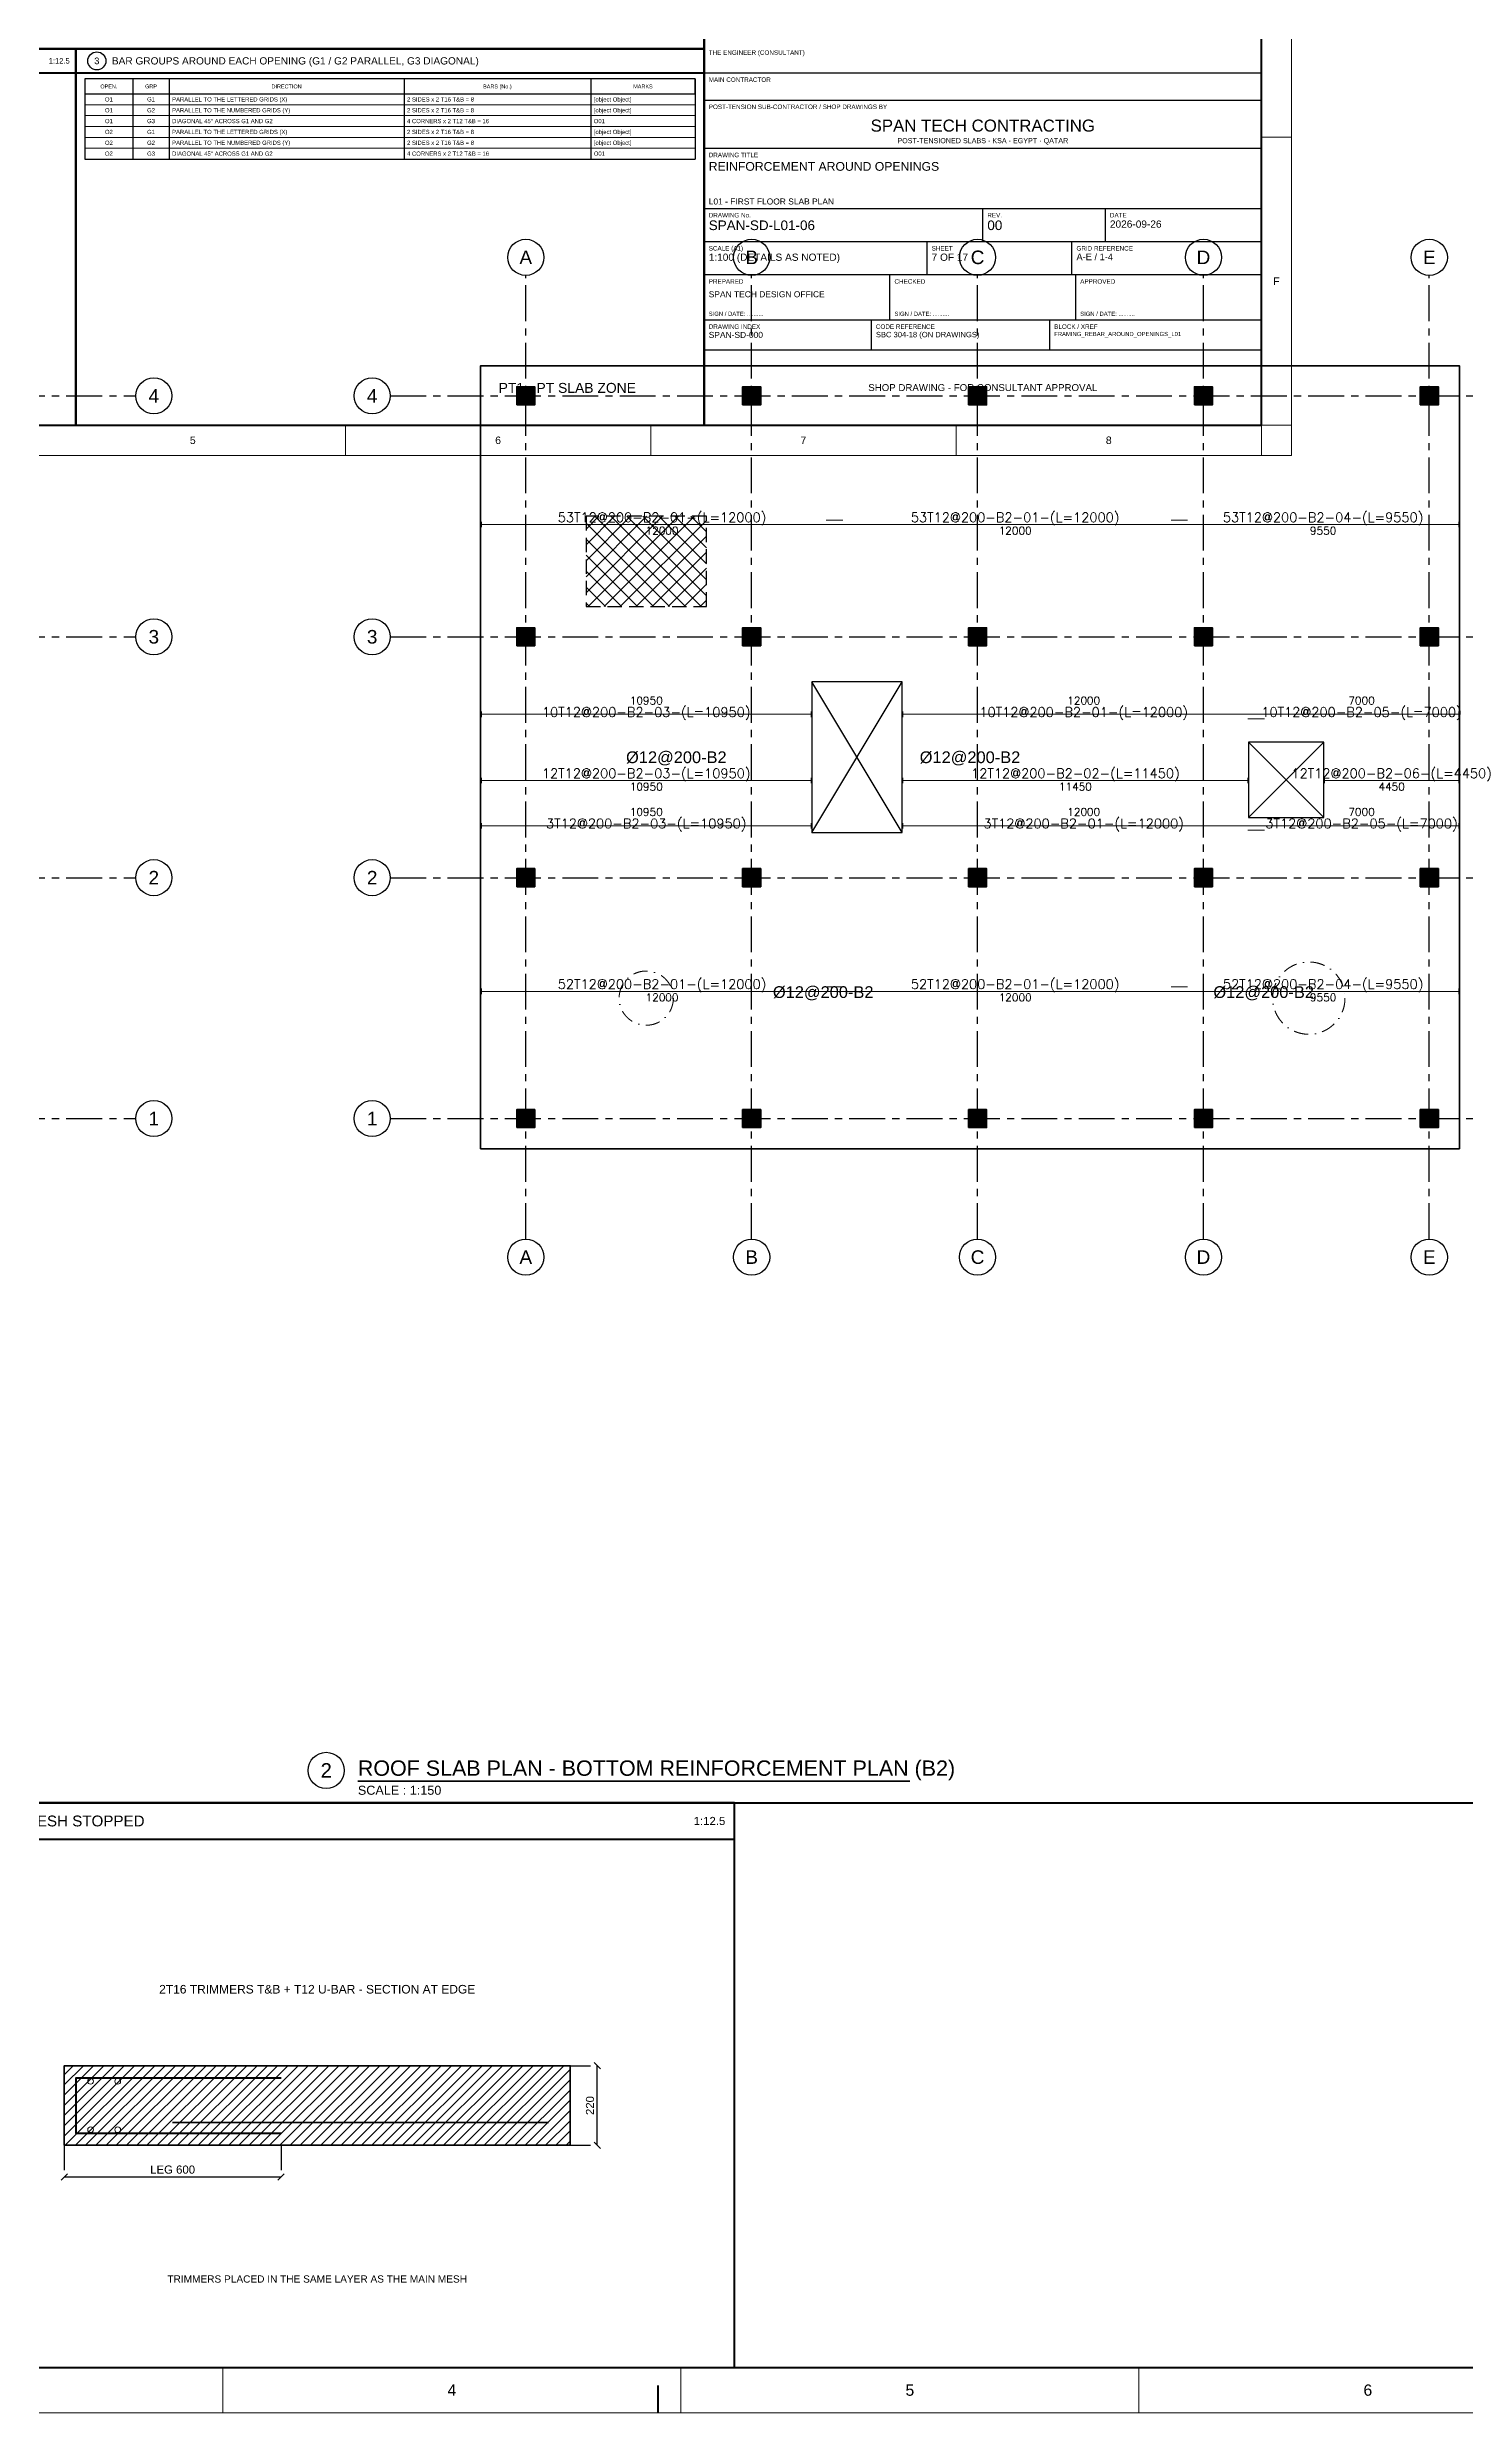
# Model space of a CAD drawing. Header units: millimetres. Extents: x 0 to 396150, y -260000 to 91864.
# Drawn here: x 222789 to 269849, y -130000 to -51450 of the extents above; entities that cross this region are included whole.
import ezdxf
from ezdxf.enums import TextEntityAlignment as Align

# ---------------------------------------------------------------- set-up
doc = ezdxf.new("R2010")
doc.units = ezdxf.units.MM
doc.header["$LTSCALE"] = 37.5
for name, pattern in [('CENTER', [50.8, 31.75, -6.35, 6.35, -6.35]), ('DASHDOT', [25.4, 12.7, -6.35, 0, -6.35]), ('DASHED', [19.05, 12.7, -6.35])]:
    doc.linetypes.add(name, pattern=pattern)
doc.layers.get('0').update_dxf_attribs({"linetype": 'CONTINUOUS'})
for name, color, linetype in [('SPAN-CALLOUT', 3, 'CONTINUOUS'), ('SPAN-COL-HATCH', 8, 'CONTINUOUS'), ('SPAN-DETAIL', 7, 'CONTINUOUS'), ('SPAN-DETAIL-HATCH', 8, 'CONTINUOUS'), ('SPAN-DIM', 8, 'CONTINUOUS'), ('SPAN-GRID', 8, 'CENTER'), ('SPAN-GRID-BUBBLE', 8, 'CONTINUOUS'), ('SPAN-OPENING', 6, 'CONTINUOUS'), ('SPAN-PT-ZONE', 4, 'DASHDOT'), ('SPAN-RB-MESH', 4, 'CONTINUOUS'), ('SPAN-RB-TEXT', 7, 'CONTINUOUS'), ('SPAN-SHEET-NOTES', 7, 'CONTINUOUS'), ('SPAN-SHEET-SCHEDULE', 7, 'CONTINUOUS'), ('SPAN-SHEET-SCHEDULE-TEXT', 7, 'CONTINUOUS'), ('SPAN-SHEET-TEXT', 2, 'CONTINUOUS'), ('SPAN-TEXT', 7, 'CONTINUOUS'), ('SPAN-VOID', 30, 'DASHED'), ('SPAN-VOID-HATCH', 30, 'CONTINUOUS')]:
    doc.layers.add(name, color=color, linetype=linetype)
for name, color, linetype, lineweight in [('SPAN-COL', 7, 'CONTINUOUS', 35), ('SPAN-RB-B2', 6, 'CONTINUOUS', 20), ('SPAN-RB-BOT', 1, 'CONTINUOUS', 20), ('SPAN-RB-TRIM', 6, 'CONTINUOUS', 20), ('SPAN-RB-UBAR', 6, 'CONTINUOUS', 20), ('SPAN-SHEET-FRAME', 7, 'CONTINUOUS', 50), ('SPAN-SHEET-TITLE', 7, 'CONTINUOUS', 25), ('SPAN-SLAB-EDGE', 3, 'CONTINUOUS', 35)]:
    doc.layers.add(name, color=color, linetype=linetype, lineweight=lineweight)
doc.styles.add('SPAN-REBAR', font='romans.shx')
doc.styles.get("Standard").update_dxf_attribs({"font": 'arial.ttf'})

# ---------------------------------------------------------------- blocks, each defined once
blk = doc.blocks.new('FRAMING_REBAR_AROUND_OPENINGS_L01')
at = {"layer": 'SPAN-CALLOUT'}
blk.add_circle((44433.333333, 13100), 300, dxfattribs=at)
at = {"layer": 'SPAN-SHEET-FRAME'}
for p, q in [((64600, 1000), (64600, 58400)), ((2000, 13500), (64600, 13500)), ((22866.666667, 12700), (43733.333333, 12700)), ((43733.333333, 12700), (64600, 12700))]:
    blk.add_line(p, q, dxfattribs=at)
at = {"layer": 'SPAN-SHEET-FRAME', "lineweight": 13}
for p, q in [((83100, 10566.666667), (84100, 10566.666667)), ((52687.5, 0), (52687.5, 1000)), ((62825, 0), (62825, 1000)), ((72962.5, 0), (72962.5, 1000)), ((83100, 0), (83100, 1000)), ((83100, 1000), (84100, 1000))]:
    blk.add_line(p, q, dxfattribs=at)
blk.add_lwpolyline([(0, 0), (84100, 0), (84100, 59400), (0, 59400)], close=True, dxfattribs=at)
at = {"layer": 'SPAN-SHEET-FRAME'}
for points in [[(2000, 1000), (83100, 1000), (83100, 58400), (2000, 58400)], [(22866.666667, 1000), (43733.333333, 1000), (43733.333333, 13500), (22866.666667, 13500)], [(43733.333333, 1000), (64600, 1000), (64600, 13500), (43733.333333, 13500)]]:
    blk.add_lwpolyline(points, close=True, dxfattribs=at)
at = {"layer": 'SPAN-SHEET-SCHEDULE'}
for p, q in [((44033.333333, 12500), (44033.333333, 9840)), ((45633.333333, 12500), (45633.333333, 9840)), ((46833.333333, 12500), (46833.333333, 9840)), ((54633.333333, 12500), (54633.333333, 9840)), ((60833.333333, 12500), (60833.333333, 9840)), ((64300, 12500), (64300, 9840)), ((44033.333333, 9840), (64300, 9840))]:
    blk.add_line(p, q, dxfattribs=at)
at = {"layer": 'SPAN-SHEET-SCHEDULE', "lineweight": 5}
for p, q in [((44033.333333, 11640), (64300, 11640)), ((44033.333333, 11280), (64300, 11280)), ((44033.333333, 10920), (64300, 10920)), ((44033.333333, 10560), (64300, 10560)), ((44033.333333, 10200), (64300, 10200)), ((44033.333333, 9840), (64300, 9840))]:
    blk.add_line(p, q, dxfattribs=at)
at = {"layer": 'SPAN-SHEET-SCHEDULE'}
blk.add_lwpolyline([(44033.333333, 12000), (64300, 12000), (64300, 12500), (44033.333333, 12500)], close=True, dxfattribs=at)
at = {"layer": 'SPAN-SHEET-TITLE'}
for p, q in [((64600, 12700), (83100, 12700)), ((64600, 11800), (83100, 11800)), ((64600, 10200), (83100, 10200)), ((64600, 8200), (83100, 8200)), ((73850, 7100), (73850, 8200)), ((77920, 7100), (77920, 8200)), ((64600, 7100), (83100, 7100)), ((72000, 6000), (72000, 7100)), ((76810, 6000), (76810, 7100)), ((64600, 6000), (83100, 6000)), ((70766.666667, 4500), (70766.666667, 6000)), ((76933.333333, 4500), (76933.333333, 6000)), ((64600, 4500), (83100, 4500)), ((70150, 3500), (70150, 4500)), ((76070, 3500), (76070, 4500)), ((64600, 3500), (83100, 3500))]:
    blk.add_line(p, q, dxfattribs=at)
at = {"layer": 'SPAN-SHEET-TITLE', "lineweight": 50}
blk.add_lwpolyline([(64600, 1000), (83100, 1000), (83100, 16000), (64600, 16000)], close=True, dxfattribs=at)
at = {"layer": 'SPAN-CALLOUT'}
blk.add_text('3', height=220, dxfattribs=at).set_placement((44433.333333, 13100), align=Align.MIDDLE_CENTER)
at = {"layer": 'SPAN-SHEET-FRAME'}
for s, p in [('F', (83600, 5783.333333)), ('5', (47618.75, 500)), ('6', (57756.25, 500)), ('7', (67893.75, 500)), ('8', (78031.25, 500))]:
    blk.add_text(s, height=250, dxfattribs=at).set_placement(p, align=Align.MIDDLE_CENTER)
at = {"layer": 'SPAN-SHEET-SCHEDULE-TEXT'}
for s, height, p in [('OPEN.', 130, (44833.333333, 12250)), ('O1', 140, (44833.333333, 11820)), ('GRP', 130, (46233.333333, 12250)), ('G1', 140, (46233.333333, 11820)), ('DIRECTION', 130, (50733.333333, 12250)), ('BARS (No.)', 130, (57733.333333, 12250)), ('MARKS', 130, (62566.666667, 12250)), ('O1', 140, (44833.333333, 11460)), ('O1', 140, (44833.333333, 11100)), ('G2', 140, (46233.333333, 11460)), ('G3', 140, (46233.333333, 11100)), ('O2', 140, (44833.333333, 10740)), ('O2', 140, (44833.333333, 10380)), ('G1', 140, (46233.333333, 10740)), ('G2', 140, (46233.333333, 10380)), ('O2', 140, (44833.333333, 10020)), ('G3', 140, (46233.333333, 10020))]:
    blk.add_text(s, height=height, dxfattribs=at).set_placement(p, align=Align.MIDDLE_CENTER)
for s, p in [('PARALLEL TO THE LETTERED GRIDS (X)', (46933.333333, 11820)), ('2 SIDES x 2 T16 T&B = 8', (54733.333333, 11820)), ('[object Object]', (60933.333333, 11820)), ('PARALLEL TO THE NUMBERED GRIDS (Y)', (46933.333333, 11460)), ('DIAGONAL 45° ACROSS G1 AND G2', (46933.333333, 11100)), ('4 CORNERS x 2 T12 T&B = 16', (54733.333333, 11100)), ('2 SIDES x 2 T16 T&B = 8', (54733.333333, 11460)), ('O01', (60933.333333, 11100)), ('[object Object]', (60933.333333, 11460)), ('PARALLEL TO THE LETTERED GRIDS (X)', (46933.333333, 10740)), ('PARALLEL TO THE NUMBERED GRIDS (Y)', (46933.333333, 10380)), ('2 SIDES x 2 T16 T&B = 8', (54733.333333, 10740)), ('2 SIDES x 2 T16 T&B = 8', (54733.333333, 10380)), ('[object Object]', (60933.333333, 10740)), ('[object Object]', (60933.333333, 10380)), ('DIAGONAL 45° ACROSS G1 AND G2', (46933.333333, 10020)), ('4 CORNERS x 2 T12 T&B = 16', (54733.333333, 10020)), ('O01', (60933.333333, 10020))]:
    blk.add_text(s, height=140, dxfattribs=at).set_placement(p, align=Align.MIDDLE_LEFT)
at = {"layer": 'SPAN-SHEET-TEXT'}
blk.add_text('BAR GROUPS AROUND EACH OPENING (G1 / G2 PARALLEL, G3 DIAGONAL)', height=240, dxfattribs=at).set_placement((44933.333333, 13100), align=Align.MIDDLE_LEFT)
for s, height, p in [('SPAN TECH CONTRACTING', 400, (73850, 10950)), ('SHOP DRAWING - FOR CONSULTANT APPROVAL', 230, (73850, 2250))]:
    blk.add_text(s, height=height, dxfattribs=at).set_placement(p, align=Align.MIDDLE_CENTER)
for s, height, p in [('REINFORCEMENT AROUND OPENINGS', 290, (64750, 9450)), ('SPAN-SD-L01-06', 320, (64750, 7480)), ('00', 320, (74000, 7480)), ('2026-09-26', 240, (78070, 7560)), ('1:100 (DETAILS AS NOTED)', 240, (64750, 6460)), ('7 OF 17', 240, (72150, 6460)), ('A-E / 1-4', 220, (76960, 6480)), ('SPAN TECH DESIGN OFFICE', 200, (64750, 5250)), ('SPAN-SD-000', 200, (64750, 3900)), ('SBC 304-18 (ON DRAWINGS)', 180, (70300, 3920)), ('FRAMING_REBAR_AROUND_OPENINGS_L01', 140, (76220, 3960))]:
    blk.add_text(s, height=height, dxfattribs=at).set_placement(p)
at = {"layer": 'SPAN-SHEET-TITLE'}
for s, height, p in [('THE ENGINEER (CONSULTANT)', 150, (64750, 13300)), ('MAIN CONTRACTOR', 150, (64750, 12400)), ('POST-TENSION SUB-CONTRACTOR / SHOP DRAWINGS BY', 150, (64750, 11500)), ('DRAWING TITLE', 150, (64750, 9900)), ('DRAWING No.', 150, (64750, 7900)), ('L01 - FIRST FLOOR SLAB PLAN', 200, (64750, 8330)), ('REV.', 150, (74000, 7900)), ('DATE', 150, (78070, 7900)), ('SCALE (A1)', 150, (64750, 6800)), ('SHEET', 150, (72150, 6800)), ('GRID REFERENCE', 150, (76960, 6800)), ('PREPARED', 150, (64750, 5700)), ('CHECKED', 150, (70916.666667, 5700)), ('APPROVED', 150, (77083.333333, 5700)), ('SIGN / DATE: ..........', 140, (64750, 4630)), ('SIGN / DATE: ..........', 140, (70916.666667, 4630)), ('SIGN / DATE: ..........', 140, (77083.333333, 4630)), ('DRAWING INDEX', 150, (64750, 4200)), ('CODE REFERENCE', 150, (70300, 4200)), ('BLOCK / XREF', 150, (76220, 4200))]:
    blk.add_text(s, height=height, dxfattribs=at).set_placement(p)
blk.add_text('1:12.5', height=180, dxfattribs=at).set_placement((43533.333333, 13100), align=Align.MIDDLE_RIGHT)
blk.add_text('POST-TENSIONED SLABS · KSA · EGYPT · QATAR', height=170, dxfattribs=at).set_placement((73850, 10450), align=Align.MIDDLE_CENTER)
blk = doc.blocks.new('FRAMING_REBAR_SLAB_PT_BOTTOM_L02')
at = {"layer": 'SPAN-COL-HATCH'}
h = blk.add_hatch(color=256, dxfattribs=at)
h.dxf.hatch_style = 1
h.paths.add_polyline_path([(58375, 66675), (58975, 66675), (58975, 67275), (58375, 67275)])
h = blk.add_hatch(color=256, dxfattribs=at)
h.dxf.hatch_style = 1
h.paths.add_polyline_path([(65875, 66675), (66475, 66675), (66475, 67275), (65875, 67275)])
h = blk.add_hatch(color=256, dxfattribs=at)
h.dxf.hatch_style = 1
h.paths.add_polyline_path([(73375, 66675), (73975, 66675), (73975, 67275), (73375, 67275)])
h = blk.add_hatch(color=256, dxfattribs=at)
h.dxf.hatch_style = 1
h.paths.add_polyline_path([(80875, 66675), (81475, 66675), (81475, 67275), (80875, 67275)])
h = blk.add_hatch(color=256, dxfattribs=at)
h.dxf.hatch_style = 1
h.paths.add_polyline_path([(88375, 66675), (88975, 66675), (88975, 67275), (88375, 67275)])
h = blk.add_hatch(color=256, dxfattribs=at)
h.dxf.hatch_style = 1
h.paths.add_polyline_path([(58375, 58675), (58975, 58675), (58975, 59275), (58375, 59275)])
h = blk.add_hatch(color=256, dxfattribs=at)
h.dxf.hatch_style = 1
h.paths.add_polyline_path([(65875, 58675), (66475, 58675), (66475, 59275), (65875, 59275)])
h = blk.add_hatch(color=256, dxfattribs=at)
h.dxf.hatch_style = 1
h.paths.add_polyline_path([(73375, 58675), (73975, 58675), (73975, 59275), (73375, 59275)])
h = blk.add_hatch(color=256, dxfattribs=at)
h.dxf.hatch_style = 1
h.paths.add_polyline_path([(80875, 58675), (81475, 58675), (81475, 59275), (80875, 59275)])
h = blk.add_hatch(color=256, dxfattribs=at)
h.dxf.hatch_style = 1
h.paths.add_polyline_path([(88375, 58675), (88975, 58675), (88975, 59275), (88375, 59275)])
h = blk.add_hatch(color=256, dxfattribs=at)
h.dxf.hatch_style = 1
h.paths.add_polyline_path([(58375, 50675), (58975, 50675), (58975, 51275), (58375, 51275)])
h = blk.add_hatch(color=256, dxfattribs=at)
h.dxf.hatch_style = 1
h.paths.add_polyline_path([(65875, 50675), (66475, 50675), (66475, 51275), (65875, 51275)])
h = blk.add_hatch(color=256, dxfattribs=at)
h.dxf.hatch_style = 1
h.paths.add_polyline_path([(73375, 50675), (73975, 50675), (73975, 51275), (73375, 51275)])
h = blk.add_hatch(color=256, dxfattribs=at)
h.dxf.hatch_style = 1
h.paths.add_polyline_path([(80875, 50675), (81475, 50675), (81475, 51275), (80875, 51275)])
h = blk.add_hatch(color=256, dxfattribs=at)
h.dxf.hatch_style = 1
h.paths.add_polyline_path([(88375, 50675), (88975, 50675), (88975, 51275), (88375, 51275)])
h = blk.add_hatch(color=256, dxfattribs=at)
h.dxf.hatch_style = 1
h.paths.add_polyline_path([(58375, 42675), (58975, 42675), (58975, 43275), (58375, 43275)])
h = blk.add_hatch(color=256, dxfattribs=at)
h.dxf.hatch_style = 1
h.paths.add_polyline_path([(65875, 42675), (66475, 42675), (66475, 43275), (65875, 43275)])
h = blk.add_hatch(color=256, dxfattribs=at)
h.dxf.hatch_style = 1
h.paths.add_polyline_path([(73375, 42675), (73975, 42675), (73975, 43275), (73375, 43275)])
h = blk.add_hatch(color=256, dxfattribs=at)
h.dxf.hatch_style = 1
h.paths.add_polyline_path([(80875, 42675), (81475, 42675), (81475, 43275), (80875, 43275)])
h = blk.add_hatch(color=256, dxfattribs=at)
h.dxf.hatch_style = 1
h.paths.add_polyline_path([(88375, 42675), (88975, 42675), (88975, 43275), (88375, 43275)])
at = {"layer": 'SPAN-DETAIL-HATCH'}
h = blk.add_hatch(dxfattribs=at)
h.set_pattern_fill('ANSI31', color=256, scale=75.5906)
h.paths.add_polyline_path([(43350, 8880), (60150, 8880), (60150, 11520), (43350, 11520)])
at = {"layer": 'SPAN-VOID-HATCH'}
h = blk.add_hatch(dxfattribs=at)
h.set_pattern_fill('ANSI37', color=256, scale=118.11)
h.paths.add_polyline_path([(60675, 59975), (64675, 59975), (64675, 62975), (60675, 62975)])
at = {"layer": 'SPAN-CALLOUT'}
blk.add_circle((52050, 21330), 600, dxfattribs=at)
at = {"layer": 'SPAN-COL'}
for points in [[(58375, 66675), (58975, 66675), (58975, 67275), (58375, 67275)], [(65875, 66675), (66475, 66675), (66475, 67275), (65875, 67275)], [(73375, 66675), (73975, 66675), (73975, 67275), (73375, 67275)], [(80875, 66675), (81475, 66675), (81475, 67275), (80875, 67275)], [(88375, 66675), (88975, 66675), (88975, 67275), (88375, 67275)], [(58375, 58675), (58975, 58675), (58975, 59275), (58375, 59275)], [(65875, 58675), (66475, 58675), (66475, 59275), (65875, 59275)], [(73375, 58675), (73975, 58675), (73975, 59275), (73375, 59275)], [(80875, 58675), (81475, 58675), (81475, 59275), (80875, 59275)], [(88375, 58675), (88975, 58675), (88975, 59275), (88375, 59275)], [(58375, 50675), (58975, 50675), (58975, 51275), (58375, 51275)], [(65875, 50675), (66475, 50675), (66475, 51275), (65875, 51275)], [(73375, 50675), (73975, 50675), (73975, 51275), (73375, 51275)], [(80875, 50675), (81475, 50675), (81475, 51275), (80875, 51275)], [(88375, 50675), (88975, 50675), (88975, 51275), (88375, 51275)], [(58375, 42675), (58975, 42675), (58975, 43275), (58375, 43275)], [(65875, 42675), (66475, 42675), (66475, 43275), (65875, 43275)], [(73375, 42675), (73975, 42675), (73975, 43275), (73375, 43275)], [(80875, 42675), (81475, 42675), (81475, 43275), (80875, 43275)], [(88375, 42675), (88975, 42675), (88975, 43275), (88375, 43275)]]:
    blk.add_lwpolyline(points, close=True, dxfattribs=at)
at = {"layer": 'SPAN-DETAIL', "lineweight": 35}
blk.add_lwpolyline([(43350, 8880), (60150, 8880), (60150, 11520), (43350, 11520)], close=True, dxfattribs=at)
at = {"layer": 'SPAN-DIM'}
for p, q in [((60150, 11520), (60825, 11520)), ((61155, 11415), (60945, 11625)), ((61050, 8880), (61050, 11520)), ((43350, 8880), (43350, 8055)), ((50550, 8880), (50550, 8055)), ((60150, 8880), (60825, 8880)), ((61155, 8775), (60945, 8985)), ((43245, 7725), (43455, 7935)), ((50445, 7725), (50655, 7935)), ((43350, 7830), (50550, 7830))]:
    blk.add_line(p, q, dxfattribs=at)
at = {"layer": 'SPAN-GRID'}
for p, q in [((58675, 38975), (58675, 70975)), ((66175, 38975), (66175, 70975)), ((73675, 38975), (73675, 70975)), ((81175, 38975), (81175, 70975)), ((88675, 38975), (88675, 70975)), ((7225, 66975), (45725, 66975)), ((54175, 66975), (92675, 66975)), ((7225, 58975), (45725, 58975)), ((54175, 58975), (92675, 58975)), ((7225, 50975), (45725, 50975)), ((54175, 50975), (92675, 50975)), ((7225, 42975), (45725, 42975)), ((54175, 42975), (92675, 42975))]:
    blk.add_line(p, q, dxfattribs=at)
at = {"layer": 'SPAN-GRID-BUBBLE'}
for centre in [(58675, 71575), (66175, 71575), (73675, 71575), (81175, 71575), (88675, 71575), (46325, 66975), (53575, 66975), (46325, 58975), (53575, 58975), (46325, 50975), (53575, 50975), (46325, 42975), (53575, 42975), (58675, 38375), (66175, 38375), (73675, 38375), (81175, 38375), (88675, 38375)]:
    blk.add_circle(centre, 600, dxfattribs=at)
at = {"layer": 'SPAN-OPENING'}
for p, q in [((68175, 52475), (71175, 57475)), ((71175, 52475), (68175, 57475)), ((82675, 52975), (85175, 55475)), ((85175, 52975), (82675, 55475))]:
    blk.add_line(p, q, dxfattribs=at)
for points in [[(68175, 52475), (71175, 52475), (71175, 57475), (68175, 57475)], [(82675, 52975), (85175, 52975), (85175, 55475), (82675, 55475)]]:
    blk.add_lwpolyline(points, close=True, dxfattribs=at)
at = {"layer": 'SPAN-PT-ZONE'}
blk.add_lwpolyline([(57175, 41975), (89675, 41975), (89675, 67975), (57175, 67975)], close=True, dxfattribs=at)
at = {"layer": 'SPAN-RB-B2'}
for p, q in [((68650, 62850), (69200, 62850)), ((80100, 62850), (80650, 62850)), ((57200, 62610), (57200, 62790)), ((57200, 62700), (69200, 62700)), ((69200, 62700), (80650, 62700)), ((80650, 62700), (89650, 62700)), ((89650, 62610), (89650, 62790)), ((57200, 56310), (57200, 56490)), ((57200, 56400), (68150, 56400)), ((68150, 56310), (68150, 56490)), ((71200, 56310), (71200, 56490)), ((71200, 56400), (83200, 56400)), ((82650, 56250), (83200, 56250)), ((83200, 56400), (89650, 56400)), ((89650, 56310), (89650, 56490)), ((57200, 54110), (57200, 54290)), ((57200, 54200), (68150, 54200)), ((68150, 54110), (68150, 54290)), ((71200, 54110), (71200, 54290)), ((71200, 54200), (82650, 54200)), ((82650, 54110), (82650, 54290)), ((85200, 54110), (85200, 54290)), ((85200, 54200), (89650, 54200)), ((89650, 54110), (89650, 54290)), ((57200, 52610), (57200, 52790)), ((57200, 52700), (68150, 52700)), ((68150, 52610), (68150, 52790)), ((71200, 52610), (71200, 52790)), ((71200, 52700), (83200, 52700)), ((83200, 52700), (89650, 52700)), ((89650, 52610), (89650, 52790)), ((82650, 52550), (83200, 52550)), ((57200, 47110), (57200, 47290)), ((57200, 47200), (69200, 47200)), ((68650, 47350), (69200, 47350)), ((69200, 47200), (80650, 47200)), ((80100, 47350), (80650, 47350)), ((80650, 47200), (89650, 47200)), ((89650, 47110), (89650, 47290))]:
    blk.add_line(p, q, dxfattribs=at)
at = {"layer": 'SPAN-RB-BOT', "lineweight": 35}
blk.add_line((46950, 9636), (59430, 9636), dxfattribs=at)
at = {"layer": 'SPAN-RB-TRIM'}
for centre in [(44226, 11004), (45126, 11004), (44226, 9396), (45126, 9396)]:
    blk.add_circle(centre, 96, dxfattribs=at)
at = {"layer": 'SPAN-RB-UBAR', "lineweight": 60}
blk.add_lwpolyline([(50550, 9276), (43746, 9276), (43746, 11124), (50550, 11124)], dxfattribs=at)
at = {"layer": 'SPAN-RB-UBAR', "linetype": 'DASHDOT'}
for centre, radius in [((84675, 46975), 1200), ((62675, 46975), 900)]:
    blk.add_circle(centre, radius, dxfattribs=at)
at = {"layer": 'SPAN-SHEET-FRAME'}
for p, q in [((3000, 20250), (96900, 20250)), ((34300, 19050), (65600, 19050)), ((63075, 0), (63075, 900))]:
    blk.add_line(p, q, dxfattribs=at)
at = {"layer": 'SPAN-SHEET-FRAME', "lineweight": 13}
for p, q in [((48618.75, 0), (48618.75, 1500)), ((63825, 0), (63825, 1500)), ((79031.25, 0), (79031.25, 1500))]:
    blk.add_line(p, q, dxfattribs=at)
blk.add_lwpolyline([(0, 0), (126150, 0), (126150, 89100), (0, 89100)], close=True, dxfattribs=at)
at = {"layer": 'SPAN-SHEET-FRAME'}
for points in [[(3000, 1500), (124650, 1500), (124650, 87600), (3000, 87600)], [(34300, 1500), (65600, 1500), (65600, 20250), (34300, 20250)]]:
    blk.add_lwpolyline(points, close=True, dxfattribs=at)
at = {"layer": 'SPAN-SHEET-TITLE', "lineweight": 35}
blk.add_line((53100, 20970), (71430, 20970), dxfattribs=at)
at = {"layer": 'SPAN-SLAB-EDGE', "color": 3}
blk.add_lwpolyline([(57175, 41975), (89675, 41975), (89675, 67975), (57175, 67975)], close=True, dxfattribs=at)
at = {"layer": 'SPAN-VOID'}
blk.add_lwpolyline([(60675, 59975), (64675, 59975), (64675, 62975), (60675, 62975)], close=True, dxfattribs=at)
at = {"layer": 'SPAN-CALLOUT'}
blk.add_text('2', height=480, dxfattribs=at).set_placement((52050, 21330), align=Align.MIDDLE_CENTER)
at = {"layer": 'SPAN-DIM'}
blk.add_text('220', height=270, rotation=90, dxfattribs=at).set_placement((60942, 10200), align=Align.CENTER)
blk.add_text('LEG 600', height=270, dxfattribs=at).set_placement((46950, 7938), align=Align.CENTER)
at = {"layer": 'SPAN-PT-ZONE'}
blk.add_text('PT1 - PT SLAB ZONE', height=330, dxfattribs=at).set_placement((57775, 67075))
at = {"layer": 'SPAN-RB-MESH'}
for p in [(63675, 54975), (73425, 54975), (68550, 47175), (83175, 47175)]:
    blk.add_text('Ø12@200-B2', height=390, dxfattribs=at).set_placement(p, align=Align.MIDDLE_CENTER)
at = {"layer": 'SPAN-RB-TEXT', "style": 'SPAN-REBAR'}
for s, height, p in [('53T12@200-B2-01-(L=12000)', 315, (63200, 62782.5)), ('53T12@200-B2-01-(L=12000)', 315, (74925, 62782.5)), ('53T12@200-B2-04-(L=9550)', 315, (85150, 62782.5)), ('12000', 255, (63200, 62370)), ('12000', 255, (74925, 62370)), ('9550', 255, (85150, 62370)), ('10T12@200-B2-03-(L=10950)', 315, (62675, 56317.5)), ('10950', 255, (62675, 56730)), ('10T12@200-B2-01-(L=12000)', 315, (77200, 56317.5)), ('12000', 255, (77200, 56730)), ('10T12@200-B2-05-(L=7000)', 315, (86425, 56317.5)), ('7000', 255, (86425, 56730)), ('12T12@200-B2-03-(L=10950)', 315, (62675, 54282.5)), ('12T12@200-B2-02-(L=11450)', 315, (76925, 54282.5)), ('12T12@200-B2-06-(L=4450)', 315, (87425, 54282.5)), ('10950', 255, (62675, 53870)), ('11450', 255, (76925, 53870)), ('4450', 255, (87425, 53870)), ('3T12@200-B2-03-(L=10950)', 315, (62675, 52617.5)), ('10950', 255, (62675, 53030)), ('3T12@200-B2-01-(L=12000)', 315, (77200, 52617.5)), ('12000', 255, (77200, 53030)), ('3T12@200-B2-05-(L=7000)', 315, (86425, 52617.5)), ('7000', 255, (86425, 53030)), ('52T12@200-B2-01-(L=12000)', 315, (63200, 47282.5)), ('52T12@200-B2-01-(L=12000)', 315, (74925, 47282.5)), ('52T12@200-B2-04-(L=9550)', 315, (85150, 47282.5)), ('12000', 255, (63200, 46870)), ('12000', 255, (74925, 46870)), ('9550', 255, (85150, 46870))]:
    blk.add_text(s, height=height, dxfattribs=at).set_placement(p, align=Align.CENTER)
at = {"layer": 'SPAN-RB-TEXT'}
blk.add_text('2T16 TRIMMERS T&B + T12 U-BAR - SECTION AT EDGE', height=285, dxfattribs=at).set_placement((51750, 13920), align=Align.CENTER)
at = {"layer": 'SPAN-SHEET-FRAME'}
for s, p in [('4', (56221.88, 750)), ('5', (71428.12, 750)), ('6', (86634.38, 750))]:
    blk.add_text(s, height=375, dxfattribs=at).set_placement(p, align=Align.MIDDLE_CENTER)
at = {"layer": 'SPAN-SHEET-NOTES'}
blk.add_text('TRIMMERS PLACED IN THE SAME LAYER AS THE MAIN MESH', height=240, dxfattribs=at).set_placement((51750, 4320), align=Align.CENTER)
at = {"layer": 'SPAN-SHEET-TEXT'}
blk.add_text('ROOF SLAB PLAN - BOTTOM REINFORCEMENT PLAN (B2)', height=510, dxfattribs=at).set_placement((53100, 21150))
blk.add_text('SECTION AT OPENING - MESH STOPPED', height=360, dxfattribs=at).set_placement((36100, 19650), align=Align.MIDDLE_LEFT)
at = {"layer": 'SPAN-SHEET-TITLE'}
blk.add_text('SCALE : 1:150', height=300, dxfattribs=at).set_placement((53100, 20520))
blk.add_text('1:12.5', height=270, dxfattribs=at).set_placement((65300, 19650), align=Align.MIDDLE_RIGHT)
at = {"layer": 'SPAN-TEXT'}
for s, p in [('A', (58675, 71575)), ('B', (66175, 71575)), ('C', (73675, 71575)), ('D', (81175, 71575)), ('E', (88675, 71575)), ('4', (46325, 66975)), ('4', (53575, 66975)), ('3', (46325, 58975)), ('3', (53575, 58975)), ('2', (46325, 50975)), ('2', (53575, 50975)), ('1', (46325, 42975)), ('1', (53575, 42975)), ('A', (58675, 38375)), ('B', (66175, 38375)), ('C', (73675, 38375)), ('D', (81175, 38375)), ('E', (88675, 38375))]:
    blk.add_text(s, height=450, dxfattribs=at).set_placement(p, align=Align.MIDDLE_CENTER)

msp = doc.modelspace()

# ---------------------------------------------------------------- block references
for name, p in [('FRAMING_REBAR_AROUND_OPENINGS_L01', (180000, -65000)), ('FRAMING_REBAR_SLAB_PT_BOTTOM_L02', (180000, -130000))]:
    msp.add_blockref(name, p)

doc.saveas('drawing.dxf')
